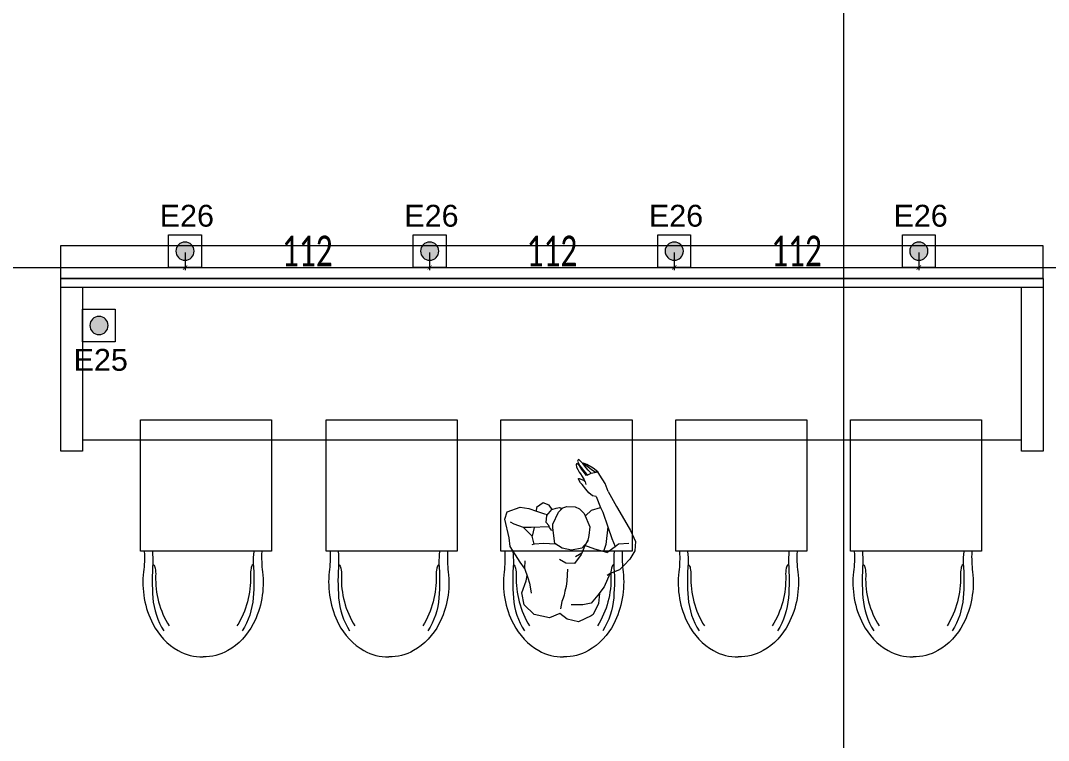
# Model space of a CAD drawing. Header units: millimetres. Extents: x -24 to 530668, y -246875 to -2983.
# Drawn here: x 266182.2 to 266652.9, y -118458.9 to -118129.6 of the extents above; entities that cross this region are included whole.
import ezdxf
from ezdxf.enums import TextEntityAlignment as Align

# ---------------------------------------------------------------- set-up
doc = ezdxf.new("R2010")
doc.units = ezdxf.units.MM
doc.header["$PDMODE"] = 2
doc.layers.get('0').update_dxf_attribs({"lineweight": 20})
for name, color, linetype, lineweight in [('aydınlatma yazı', 1, 'Continuous', 20), ('T_elektrik', 10, 'Continuous', 9), ('t_tarama', 253, 'Continuous', 5), ('t_yazı', 23, 'Continuous', 25), ('ölçü', 251, 'Continuous', 5)]:
    doc.layers.add(name, color=color, linetype=linetype, lineweight=lineweight)
doc.layers.add('Kıtc-014 Elk Tes İşaretler', color=1, linetype='Continuous')
doc.styles.add('ARIALT', font='arial.ttf', dxfattribs={"height": 10})
doc.styles.add('txt_tur_1', font='arial.ttf', dxfattribs={"height": 1.5})
doc.styles.add('Ölçü50', font='calibri.ttf', dxfattribs={"width": 0.7})
doc.dimstyles.new('olcu10', dxfattribs={"dimtxt": 14, "dimasz": 2, "dimexe": 1.25, "dimexo": 0.625, "dimgap": 0.5, "dimtad": 1, "dimdec": 1, "dimrnd": 0.5, "dimzin": 9, "dimtxsty": 'Ölçü50', "dimblk": 'ARCHTICK', "dimcen": 2, "dimclrd": 256, "dimclre": 256, "dimclrt": 6, "dimazin": 2, "dimtfac": 1, "dimtdec": 1, "dimtix": 1, "dimtmove": 0, "dimatfit": 3, "dimldrblk": 'ARCHTICK', "dimfxl": 1, "dimlwd": -1, "dimarcsym": 0})

# ---------------------------------------------------------------- blocks, each defined once
blk = doc.blocks.new('dada')
for p, q in [((219967.82, -31810.1), (219965.63, -31815.29)), ((219973.43, -31806.86), (219967.82, -31810.1)), ((219980.49, -31806.97), (219973.43, -31806.86)), ((219984.71, -31810.01), (219980.49, -31806.97)), ((219988.56, -31808.22), (219984.71, -31810.01)), ((219993.91, -31808.37), (219988.56, -31808.22)), ((219998.88, -31812.26), (219993.91, -31808.37)), ((219965.63, -31815.29), (219966.32, -31821.02)), ((219969.4, -31817.13), (219969.8, -31816.05)), ((219984.28, -31815.56), (219984.55, -31812.14)), ((219984.57, -31817.26), (219984.28, -31815.56)), ((219993.96, -31816.3), (219988.77, -31815.1)), ((219999.67, -31813.16), (219998.88, -31812.26)), ((220000.91, -31818.54), (219999.67, -31813.16)), ((219966.74, -31822.57), (219967.93, -31820.3)), ((219967.93, -31820.3), (219969.4, -31817.13)), ((219984.6, -31818.7), (219984.57, -31817.26)), ((219984.6, -31820.52), (219984.6, -31818.7)), ((219984.72, -31822.78), (219984.6, -31820.52)), ((219997.59, -31817.95), (219993.96, -31816.3)), ((219999.73, -31822.23), (219997.59, -31817.95)), ((220000.18, -31823.15), (220000.91, -31818.54)), ((219964.1, -31826.49), (219966.74, -31822.57)), ((219966.32, -31821.02), (219966.1, -31823.52)), ((219983.43, -31830.57), (219984.36, -31825.28)), ((219984.36, -31825.28), (219984.72, -31822.78)), ((220001.59, -31826.62), (219999.73, -31822.23)), ((219961.55, -31828.75), (219955.53, -31834.58)), ((219964.1, -31826.49), (219961.55, -31828.75)), ((219963.56, -31829.8), (219964.1, -31826.49)), ((220002.81, -31832.98), (220001.59, -31826.62)), ((219955.53, -31834.58), (219954.16, -31838.39)), ((219981.99, -31833.12), (219978.94, -31834.02)), ((219985.92, -31833.89), (219981.99, -31833.12)), ((219988.02, -31838.63), (219985.92, -31833.89)), ((220002.93, -31833.11), (220001.86, -31831.93)), ((220006.66, -31835.82), (220002.93, -31833.11)), ((219954.16, -31838.39), (219950.29, -31846.24)), ((219965.95, -31838.14), (219964.26, -31841.56)), ((219965.95, -31838.14), (219964.98, -31837.71)), ((219970.28, -31839.47), (219965.95, -31838.14)), ((219975.28, -31840.42), (219970.28, -31839.47)), ((219978.82, -31839.44), (219975.15, -31840.74)), ((219983.21, -31839.4), (219978.82, -31839.44)), ((219987.64, -31841.51), (219983.21, -31839.4)), ((219988.07, -31839.19), (219985.66, -31836.85)), ((219988.07, -31839.19), (219988.02, -31838.63)), ((219988.47, -31841.63), (219988.07, -31839.19)), ((220008.27, -31838.35), (220006.66, -31835.82)), ((220010.11, -31841.56), (220008.27, -31838.35)), ((219959.4, -31844.48), (219954.91, -31845.07)), ((219964.26, -31841.56), (219959.4, -31844.48)), ((219962.84, -31845.25), (219959.4, -31844.48)), ((219964.25, -31845.64), (219964.26, -31841.56)), ((219975.15, -31840.74), (219972.56, -31847.46)), ((219989.39, -31844.89), (219987.64, -31841.51)), ((219989.1, -31844.08), (219988.47, -31841.63)), ((219993.46, -31842.32), (219988.64, -31842.96)), ((219989.4, -31845.86), (219989.1, -31844.08)), ((219999.27, -31842.1), (219993.46, -31842.32)), ((219997.93, -31845.57), (219997.61, -31842.23)), ((219999.27, -31842.1), (220002.34, -31845.71)), ((220011.49, -31845.77), (220010.11, -31841.56)), ((219950.29, -31846.24), (219950.45, -31849.81)), ((219954.91, -31845.07), (219953.11, -31845.59)), ((219970.62, -31847.5), (219962.84, -31845.25)), ((219969.08, -31849.16), (219968.58, -31852.23)), ((219970.59, -31848.03), (219969.08, -31849.16)), ((219970.97, -31847.21), (219970.59, -31848.03)), ((219972.17, -31846.32), (219970.97, -31847.21)), ((219972.17, -31846.32), (219972.92, -31846.53)), ((219972.56, -31847.46), (219972.17, -31849.01)), ((219972.17, -31849.01), (219973.41, -31854.95)), ((219988.91, -31851.81), (219989.4, -31847.79)), ((219989.4, -31847.79), (219989.39, -31844.89)), ((219997.01, -31853.72), (219997.93, -31845.57)), ((219997.01, -31853.72), (219999.97, -31848.98)), ((219999.97, -31848.98), (220002.34, -31845.71)), ((220002.34, -31845.71), (220003.54, -31847.27)), ((220003.54, -31847.27), (220008.04, -31848.65)), ((220010.84, -31850.1), (220011.49, -31845.77)), ((219950.45, -31849.81), (219955.8, -31853.26)), ((219955.8, -31853.26), (219959.9, -31853.53)), ((219959.9, -31853.53), (219963.48, -31853.17)), ((219963.15, -31854.85), (219963.36, -31853.18)), ((219963.48, -31853.17), (219967.29, -31852.84)), ((219967.29, -31852.84), (219968.82, -31852.87)), ((219968.58, -31852.23), (219970.19, -31855.43)), ((219968.58, -31852.23), (219968.58, -31852.23)), ((219985.09, -31857.09), (219988.91, -31851.81)), ((219993.17, -31859.66), (219997.01, -31853.72)), ((220007.38, -31854.47), (220010.84, -31850.1)), ((220010.84, -31850.1), (220010.84, -31850.1)), ((219965.64, -31857.49), (219963.15, -31854.85)), ((219968.51, -31857.12), (219965.64, -31857.49)), ((219970.32, -31855.52), (219968.51, -31857.12)), ((219970.19, -31855.43), (219971.96, -31856.56)), ((219971.96, -31856.56), (219973.39, -31857.25)), ((219973.39, -31857.25), (219974.3, -31857.1)), ((219973.41, -31854.95), (219974.93, -31857.36)), ((219974.3, -31857.1), (219974, -31855.88)), ((219974.93, -31857.36), (219976.56, -31858.48)), ((219976.56, -31858.48), (219980.28, -31859.2)), ((219982.44, -31858.76), (219985.09, -31857.09)), ((219985.8, -31856.21), (219987.9, -31859.37)), ((219998.72, -31863.72), (220003.67, -31858.47)), ((220003.67, -31858.47), (220007.38, -31854.47)), ((219980.28, -31859.2), (219982.44, -31858.76)), ((219987.9, -31859.37), (219991.64, -31861.58)), ((219988.57, -31865.91), (219991.64, -31861.58)), ((219991.64, -31861.58), (219993.17, -31859.66)), ((219984.86, -31866.77), (219983.16, -31868.07)), ((219986.8, -31865.87), (219984.86, -31866.77)), ((219988.57, -31865.91), (219986.8, -31865.87)), ((219993.34, -31869.51), (219998.72, -31863.72)), ((219980.08, -31870.45), (219978.82, -31871.79)), ((219978.82, -31871.79), (219978.86, -31872.05)), ((219978.86, -31872.05), (219979.15, -31872.17)), ((219979.15, -31872.17), (219981.22, -31871.84)), ((219981.05, -31869.82), (219980.08, -31870.45)), ((219980.27, -31873.42), (219981.5, -31872.16)), ((219983.16, -31868.07), (219981.05, -31869.82)), ((219981.22, -31871.84), (219982.18, -31871.28)), ((219981.5, -31872.16), (219982.18, -31871.28)), ((219982.18, -31871.28), (219982.73, -31870.18)), ((219993.34, -31869.51), (219991.22, -31872.75)), ((219976.27, -31878.1), (219976.66, -31876.87)), ((219976.66, -31876.87), (219977.52, -31876.06)), ((219977.52, -31876.06), (219978.45, -31875.03)), ((219978.67, -31877.01), (219977.86, -31877.77)), ((219978.12, -31877.92), (219979.05, -31877.16)), ((219978.45, -31875.03), (219979.15, -31874.38)), ((219980.13, -31875.83), (219978.67, -31877.01)), ((219979.05, -31877.16), (219980.26, -31876.22)), ((219979.15, -31874.38), (219980.27, -31873.42)), ((219982.07, -31874.36), (219980.13, -31875.83)), ((219980.26, -31876.22), (219981.28, -31875.32)), ((219982.21, -31876.84), (219981.04, -31877.69)), ((219983.47, -31877.43), (219981.25, -31878.56)), ((219981.28, -31875.32), (219982.23, -31874.56)), ((219982.23, -31874.56), (219982.07, -31874.36)), ((219982.21, -31876.84), (219983.86, -31875.88)), ((219982.23, -31874.56), (219983.86, -31875.88)), ((219985.17, -31876.82), (219983.47, -31877.43)), ((219983.86, -31875.88), (219986.68, -31877.05)), ((219986.68, -31877.05), (219984.29, -31878.28)), ((219985.98, -31876.82), (219985.17, -31876.82)), ((219987.88, -31875.86), (219986.68, -31877.05)), ((219991.22, -31872.75), (219987.88, -31875.86)), ((219976.41, -31878.38), (219976.27, -31878.1)), ((219976.79, -31878.46), (219976.41, -31878.38)), ((219976.48, -31879.78), (219978.12, -31877.92)), ((219976.62, -31880.37), (219976.48, -31879.78)), ((219976.88, -31880.62), (219976.62, -31880.37)), ((219977.86, -31877.77), (219976.79, -31878.46)), ((219979.16, -31879.29), (219976.88, -31880.62)), ((219981.04, -31877.69), (219979.16, -31879.29)), ((219981.25, -31878.56), (219979.16, -31879.29)), ((219979.44, -31879.52), (219979.16, -31879.29)), ((219981.03, -31879.23), (219979.44, -31879.52)), ((219984.29, -31878.28), (219981.03, -31879.23))]:
    blk.add_line(p, q)
blk = doc.blocks.new('NEW')
at = {"layer": 't_tarama'}
h = blk.add_hatch(dxfattribs=at)
h.set_pattern_fill('ANSI33', color=256, angle=90, style=0)
h.set_pattern_definition([(135, (243526.0257, -129410.637), (-4.490128, -4.490128), []), (135, (243526.0257, -129406.147), (-4.490128, -4.490128), [3.175, -1.5875])])
edge = h.paths.add_edge_path()
edge.add_arc((271845.78, -115080.64), 30, 0, 360)
edge = h.paths.add_edge_path()
edge.add_arc((271021.03, -115080.64), 30, 0, 360)
h.paths.add_polyline_path([(270573.53, -114225.64), (270643.53, -114225.64), (270643.53, -114295.64), (270573.53, -114295.64)])
for p, q in [((271846.03, -116910.64, -17966.19), (271846.03, -113648.37, -17966.19)), ((271937.29, -114680.57), (271487.39, -114680.57)), ((271487.39, -114684.57), (271937.29, -114684.57))]:
    blk.add_line(p, q, dxfattribs=at)
for points in [[(271487.31, -114680.57), (271937.2, -114680.57), (271937.2, -114665.57), (271487.31, -114665.57), (271487.31, -114680.57)], [(271497.39, -114684.57), (271497.39, -114759.57), (271487.39, -114759.57), (271487.39, -114680.57)], [(271937.29, -114680.57), (271937.29, -114759.57), (271927.29, -114759.57), (271927.29, -114684.57)], [(271927.29, -114754.57), (271497.39, -114754.57)]]:
    blk.add_lwpolyline(points, dxfattribs=at)
for points in [[(271523.9, -114745.29), (271583.9, -114745.29), (271583.9, -114805.29), (271523.9, -114805.29)], [(271608.96, -114745.29), (271668.96, -114745.29), (271668.96, -114805.29), (271608.96, -114805.29)], [(271688.98, -114745.29), (271748.98, -114745.29), (271748.98, -114805.29), (271688.98, -114805.29)], [(271768.99, -114745.29), (271828.99, -114745.29), (271828.99, -114805.29), (271768.99, -114805.29)], [(271849.01, -114745.29), (271909.01, -114745.29), (271909.01, -114805.29), (271849.01, -114805.29)]]:
    blk.add_lwpolyline(points, close=True, dxfattribs=at)
for points in [[(271525.64, -114805.54, -0.042978), (271525.31, -114814.81, 0.150789), (271529.58, -114838.65, 0.143435), (271541.19, -114850.83, 0.142303), (271552.54, -114853.63)], [(271529.35, -114805.54, -0.029469), (271529.57, -114810.85, 0.038875), (271529.57, -114826.7, 0.121281), (271534.6, -114841.8)], [(271579.44, -114805.54, 0.042978), (271579.78, -114814.81, -0.150789), (271575.51, -114838.65, -0.143435), (271563.9, -114850.83, -0.142303), (271552.54, -114853.63)], [(271575.74, -114805.54, 0.029469), (271575.51, -114810.85, -0.038875), (271575.51, -114826.7, -0.121281), (271570.48, -114841.8)], [(271610.71, -114805.54, -0.042978), (271610.37, -114814.81, 0.150789), (271614.64, -114838.65, 0.143435), (271626.25, -114850.83, 0.142303), (271637.61, -114853.63)], [(271614.41, -114805.54, -0.029469), (271614.64, -114810.85, 0.038875), (271614.64, -114826.7, 0.121281), (271619.67, -114841.8)], [(271664.51, -114805.54, 0.042978), (271664.84, -114814.81, -0.150789), (271660.58, -114838.65, -0.143435), (271648.97, -114850.83, -0.142303), (271637.61, -114853.63)], [(271660.81, -114805.54, 0.029469), (271660.58, -114810.85, -0.038875), (271660.58, -114826.7, -0.121281), (271655.55, -114841.8)], [(271690.73, -114805.54, -0.042978), (271690.39, -114814.81, 0.150789), (271694.66, -114838.65, 0.143435), (271706.27, -114850.83, 0.142303), (271717.62, -114853.63)], [(271694.43, -114805.54, -0.029469), (271694.66, -114810.85, 0.038875), (271694.66, -114826.7, 0.121281), (271699.68, -114841.8)], [(271744.52, -114805.54, 0.042978), (271744.86, -114814.81, -0.150789), (271740.59, -114838.65, -0.143435), (271728.98, -114850.83, -0.142303), (271717.62, -114853.63)], [(271740.82, -114805.54, 0.029469), (271740.59, -114810.85, -0.038875), (271740.59, -114826.7, -0.121281), (271735.57, -114841.8)], [(271770.74, -114805.54, -0.042978), (271770.41, -114814.81, 0.150789), (271774.67, -114838.65, 0.143435), (271786.28, -114850.83, 0.142303), (271797.64, -114853.63)], [(271774.44, -114805.54, -0.029469), (271774.67, -114810.85, 0.038875), (271774.67, -114826.7, 0.121281), (271779.7, -114841.8)], [(271824.54, -114805.54, 0.042978), (271824.88, -114814.81, -0.150789), (271820.61, -114838.65, -0.143435), (271809, -114850.83, -0.142303), (271797.64, -114853.63)], [(271820.84, -114805.54, 0.029469), (271820.61, -114810.85, -0.038875), (271820.61, -114826.7, -0.121281), (271815.58, -114841.8)], [(271850.76, -114805.54, -0.042978), (271850.42, -114814.81, 0.150789), (271854.69, -114838.65, 0.143435), (271866.3, -114850.83, 0.142303), (271877.66, -114853.63)], [(271854.46, -114805.54, -0.029469), (271854.69, -114810.85, 0.038875), (271854.69, -114826.7, 0.121281), (271859.72, -114841.8)], [(271904.56, -114805.54, 0.042978), (271904.89, -114814.81, -0.150789), (271900.62, -114838.65, -0.143435), (271889.01, -114850.83, -0.142303), (271877.66, -114853.63)], [(271900.85, -114805.54, 0.029469), (271900.62, -114810.85, -0.038875), (271900.62, -114826.7, -0.121281), (271895.6, -114841.8)], [(271529.65, -114811.4, -0.173618), (271530.57, -114813.11, -0.0594), (271530.86, -114816.6, 0.149572), (271536.99, -114839.52, -1.755029)], [(271575.43, -114811.4, 0.173618), (271574.52, -114813.11, 0.0594), (271574.23, -114816.6, -0.149572), (271568.1, -114839.52, 1.755029)], [(271614.72, -114811.4, -0.173618), (271615.63, -114813.11, -0.0594), (271615.92, -114816.6, 0.149572), (271622.06, -114839.52, -1.755029)], [(271660.5, -114811.4, 0.173618), (271659.59, -114813.11, 0.0594), (271659.29, -114816.6, -0.149572), (271653.16, -114839.52, 1.755029)], [(271694.73, -114811.4, -0.173618), (271695.65, -114813.11, -0.0594), (271695.94, -114816.6, 0.149572), (271702.07, -114839.52, -1.755029)], [(271740.52, -114811.4, 0.173618), (271739.6, -114813.11, 0.0594), (271739.31, -114816.6, -0.149572), (271733.18, -114839.52, 1.755029)], [(271774.75, -114811.4, -0.173618), (271775.66, -114813.11, -0.0594), (271775.96, -114816.6, 0.149572), (271782.09, -114839.52, -1.755029)], [(271820.53, -114811.4, 0.173618), (271819.62, -114813.11, 0.0594), (271819.33, -114816.6, -0.149572), (271813.19, -114839.52, 1.755029)], [(271854.76, -114811.4, -0.173618), (271855.68, -114813.11, -0.0594), (271855.97, -114816.6, 0.149572), (271862.1, -114839.52, -1.755029)], [(271900.55, -114811.4, 0.173618), (271899.63, -114813.11, 0.0594), (271899.34, -114816.6, -0.149572), (271893.21, -114839.52, 1.755029)]]:
    blk.add_lwpolyline(points, format="xyb", dxfattribs=at)
at = {"layer": 't_tarama', "xscale": -0.9999999999999996, "rotation": 166.7058778140276}
blk.add_blockref('dada', (50311.57, -95206.01), dxfattribs=at)
at = {"layer": 't_tarama', "style": 'txt_tur_1'}
for tag, p in [('19S', (270127.4, -114276.05, -17966.19)), ('20T', (270114.02, -115101.05, -17966.19)), ('21U', (270114.02, -116087.05, -17966.19)), ('22V', (270114.02, -116926.05, -17966.19))]:
    blk.add_attdef(tag, text='', height=30, dxfattribs=at).set_placement(p, align=Align.CENTER)
blk = doc.blocks.new('A$C53525628')
at = {"layer": 'T_elektrik'}
h = blk.add_hatch(color=256, dxfattribs=at)
edge = h.paths.add_edge_path()
edge.add_arc((7.5, 7.5), 4.17, 0, 360)
blk.add_lwpolyline([(0, 0), (15, 0), (15, 15), (0, 15)], close=True, dxfattribs=at)
blk.add_circle((7.5, 7.5), 4.17, dxfattribs=at)
blk = doc.blocks.new('_ArchTick')
at = {"color": 0, "linetype": 'ByBlock', "const_width": 0.15}
blk.add_lwpolyline([(-0.5, -0.5), (0.5, 0.5)], dxfattribs=at)
blk = doc.blocks.new('*D965')
at = {"layer": 'aydınlatma yazı', "lineweight": -2, "transparency": 16777216}
for p, q in [((266116.46, -118251.27), (266116.46, -118259.39)), ((266365.14, -118251.27), (266365.14, -118259.39))]:
    blk.add_line(p, q, dxfattribs=at)
at = {"layer": 'aydınlatma yazı', "transparency": 16777216}
blk.add_line((266116.46, -118258.14), (266365.14, -118258.14), dxfattribs=at)
at = {"layer": 'DEFPOINTS', "color": 0, "transparency": 16777216}
for p in [(266116.46, -118250.64, 0), (266365.14, -118250.64), (266365.14, -118258.14)]:
    blk.add_point(p, dxfattribs=at)
at = {"layer": 'aydınlatma yazı', "transparency": 16777216, "xscale": 2, "yscale": 2, "zscale": 2, "rotation": 180}
blk.add_blockref('_ArchTick', (266116.46, -118258.14), dxfattribs=at)
at = {"layer": 'aydınlatma yazı', "transparency": 16777216, "xscale": 2, "yscale": 2, "zscale": 2}
blk.add_blockref('_ArchTick', (266365.14, -118258.14), dxfattribs=at)
at = {"layer": 'aydınlatma yazı', "color": 6, "transparency": 16777216, "insert": (266240.8, -118249.01), "char_height": 14, "attachment_point": 5, "style": 'Ölçü50'}
blk.add_mtext('248,5', dxfattribs=at)
blk = doc.blocks.new('*D966')
at = {"layer": 'aydınlatma yazı', "lineweight": -2, "transparency": 16777216}
for p, q in [((266365.14, -118251.27), (266365.14, -118259.39)), ((266477.14, -118251.27), (266477.14, -118259.39))]:
    blk.add_line(p, q, dxfattribs=at)
at = {"layer": 'aydınlatma yazı', "transparency": 16777216}
blk.add_line((266365.14, -118258.14), (266477.14, -118258.14), dxfattribs=at)
at = {"layer": 'DEFPOINTS', "color": 0, "transparency": 16777216}
for p in [(266365.14, -118250.64), (266477.14, -118250.64), (266477.14, -118258.14)]:
    blk.add_point(p, dxfattribs=at)
at = {"layer": 'aydınlatma yazı', "transparency": 16777216, "xscale": 2, "yscale": 2, "zscale": 2, "rotation": 180}
blk.add_blockref('_ArchTick', (266365.14, -118258.14), dxfattribs=at)
at = {"layer": 'aydınlatma yazı', "transparency": 16777216, "xscale": 2, "yscale": 2, "zscale": 2}
blk.add_blockref('_ArchTick', (266477.14, -118258.14), dxfattribs=at)
at = {"layer": 'aydınlatma yazı', "color": 6, "transparency": 16777216, "insert": (266421.14, -118250.57), "char_height": 14, "attachment_point": 5, "style": 'Ölçü50'}
blk.add_mtext('112', dxfattribs=at)
blk = doc.blocks.new('*D967')
at = {"layer": 'aydınlatma yazı', "lineweight": -2, "transparency": 16777216}
for p, q in [((266477.14, -118251.27), (266477.14, -118259.39)), ((266589.14, -118251.27), (266589.14, -118259.39))]:
    blk.add_line(p, q, dxfattribs=at)
at = {"layer": 'aydınlatma yazı', "transparency": 16777216}
blk.add_line((266477.14, -118258.14), (266589.14, -118258.14), dxfattribs=at)
at = {"layer": 'DEFPOINTS', "color": 0, "transparency": 16777216}
for p in [(266477.14, -118250.64), (266589.14, -118250.64), (266589.14, -118258.14)]:
    blk.add_point(p, dxfattribs=at)
at = {"layer": 'aydınlatma yazı', "transparency": 16777216, "xscale": 2, "yscale": 2, "zscale": 2, "rotation": 180}
blk.add_blockref('_ArchTick', (266477.14, -118258.14), dxfattribs=at)
at = {"layer": 'aydınlatma yazı', "transparency": 16777216, "xscale": 2, "yscale": 2, "zscale": 2}
blk.add_blockref('_ArchTick', (266589.14, -118258.14), dxfattribs=at)
at = {"layer": 'aydınlatma yazı', "color": 6, "transparency": 16777216, "insert": (266533.14, -118250.57), "char_height": 14, "attachment_point": 5, "style": 'Ölçü50'}
blk.add_mtext('112', dxfattribs=at)
blk = doc.blocks.new('*D968')
at = {"layer": 'aydınlatma yazı', "lineweight": -2, "transparency": 16777216}
for p, q in [((266589.14, -118251.27), (266589.14, -118259.39)), ((266701.14, -118251.27), (266701.14, -118259.39))]:
    blk.add_line(p, q, dxfattribs=at)
at = {"layer": 'aydınlatma yazı', "transparency": 16777216}
blk.add_line((266589.14, -118258.14), (266701.14, -118258.14), dxfattribs=at)
at = {"layer": 'DEFPOINTS', "color": 0, "transparency": 16777216}
for p in [(266589.14, -118250.64), (266701.14, -118250.64), (266701.14, -118258.14)]:
    blk.add_point(p, dxfattribs=at)
at = {"layer": 'aydınlatma yazı', "transparency": 16777216, "xscale": 2, "yscale": 2, "zscale": 2, "rotation": 180}
blk.add_blockref('_ArchTick', (266589.14, -118258.14), dxfattribs=at)
at = {"layer": 'aydınlatma yazı', "transparency": 16777216, "xscale": 2, "yscale": 2, "zscale": 2}
blk.add_blockref('_ArchTick', (266701.14, -118258.14), dxfattribs=at)
at = {"layer": 'aydınlatma yazı', "color": 6, "transparency": 16777216, "insert": (266645.14, -118250.57), "char_height": 14, "attachment_point": 5, "style": 'Ölçü50'}
blk.add_mtext('112', dxfattribs=at)
blk = doc.blocks.new('*D969')
at = {"layer": 'aydınlatma yazı', "lineweight": -2, "transparency": 16777216}
for p, q in [((266701.14, -118251.27), (266701.14, -118259.39)), ((266934.36, -118256.65), (266934.36, -118259.39))]:
    blk.add_line(p, q, dxfattribs=at)
at = {"layer": 'aydınlatma yazı', "transparency": 16777216}
blk.add_line((266701.14, -118258.14), (266934.36, -118258.14), dxfattribs=at)
at = {"layer": 'DEFPOINTS', "color": 0, "transparency": 16777216}
for p in [(266701.14, -118250.64), (266934.36, -118256.02, 0), (266934.36, -118258.14)]:
    blk.add_point(p, dxfattribs=at)
at = {"layer": 'aydınlatma yazı', "transparency": 16777216, "xscale": 2, "yscale": 2, "zscale": 2, "rotation": 180}
blk.add_blockref('_ArchTick', (266701.14, -118258.14), dxfattribs=at)
at = {"layer": 'aydınlatma yazı', "transparency": 16777216, "xscale": 2, "yscale": 2, "zscale": 2}
blk.add_blockref('_ArchTick', (266934.36, -118258.14), dxfattribs=at)
at = {"layer": 'aydınlatma yazı', "color": 6, "transparency": 16777216, "insert": (266817.75, -118250.47), "char_height": 14, "attachment_point": 5, "style": 'Ölçü50'}
blk.add_mtext('233', dxfattribs=at)
blk = doc.blocks.new('elektrik sd')
at = {"layer": 'Kıtc-014 Elk Tes İşaretler', "xscale": -1.000359529408342, "yscale": 1.000359529408342, "zscale": 1.000359529408342}
for p in [(266372.64, -118258.14, 0), (266484.64, -118258.14, 0), (266596.64, -118258.14, 0), (266708.64, -118258.14, 0), (266333.22, -118292.15, 0)]:
    blk.add_blockref('A$C53525628', p, dxfattribs=at)
at = {"layer": 't_yazı', "color": 1, "style": 'ARIALT'}
for s, p in [('E26', (266353.53, -118239.44, 0)), ('E26', (266465.53, -118239.44, 0)), ('E26', (266577.53, -118239.44, 0)), ('E26', (266689.53, -118239.44, 0)), ('E25', (266314.11, -118305.38, 0))]:
    blk.add_text(s, height=10, dxfattribs=at).set_placement(p)
at = {"layer": 'aydınlatma yazı'}
for base, p1, p2, picture, middle in [((266365.14, -118258.14), (266116.46, -118250.64, 0), (266365.14, -118250.64), '*D965', (266240.8, -118249.01)), ((266477.14, -118258.14), (266365.14, -118250.64), (266477.14, -118250.64), '*D966', (266421.14, -118250.57)), ((266589.14, -118258.14), (266477.14, -118250.64), (266589.14, -118250.64), '*D967', (266533.14, -118250.57)), ((266701.14, -118258.14), (266589.14, -118250.64), (266701.14, -118250.64), '*D968', (266645.14, -118250.57)), ((266934.36, -118258.14), (266701.14, -118250.64), (266934.36, -118256.02, 0), '*D969', (266817.75, -118250.47))]:
    dim = blk.add_linear_dim(base=base, p1=p1, p2=p2, dimstyle='olcu10', override={"dimtmove": 1}, dxfattribs=at)
    dim.commit()
    dim.dimension.update_dxf_attribs({"geometry": picture, "text_midpoint": middle})

msp = doc.modelspace()

# ---------------------------------------------------------------- block references
at = {"layer": 'ölçü', "color": 2}
for name, p in [('NEW', (-5286.767, -3566.99, 0.261)), ('elektrik sd', (-107.597, 15.586, 0.261))]:
    msp.add_blockref(name, p, dxfattribs=at)

doc.saveas('drawing.dxf')
